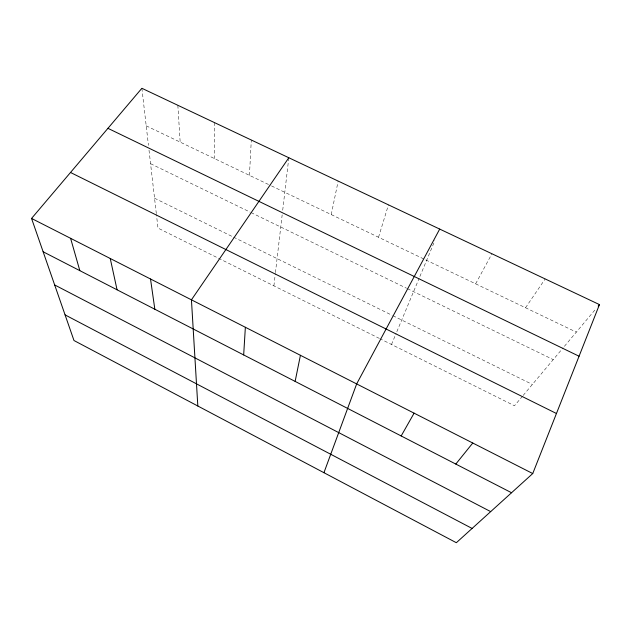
<?xml version="1.0" encoding="UTF-8"?>
<svg xmlns="http://www.w3.org/2000/svg" width="631" height="631" viewBox="0 0 631 631"><rect width="100%" height="100%" fill="white"/><g stroke="black" fill="none" stroke-linecap="round" stroke-linejoin="round"><path stroke-width="0.47" stroke-dasharray="3.15 2.37" d="M249.45 175.355L251.304 140.011M273.901 285.859L275.329 273.562M275.439 272.616L282.167 214.887M282.712 210.218L288.706 158.712M331.243 214.579L338.169 181.081M378.521 237.256L388.459 204.854M391.504 344.471L396.102 333.452M396.836 331.709L419.15 278.287M419.891 276.504L434.846 240.687M475.632 283.832L491.928 253.765M525.52 307.762L545.168 278.934M522.547 396.158L514.478 405.757L380.264 338.871M523.162 395.416L563.152 347.807M564.39 346.332L596.327 308.314M146.203 125.829L270.66 185.522M271.543 185.948L576.324 332.127M150.564 163.681L250.207 212.166M251.083 212.592L406.506 288.217M407.389 288.643L553.237 359.615M154.54 198.213L232.697 236.735M233.573 237.169L392.04 315.271M392.916 315.705L532.375 384.445M379.397 338.437L157.987 228.091L156.425 214.532M141.88 88.285L148.451 145.343M149.011 150.17L156.314 213.562M177.847 105.29L180.166 142.117M214.311 122.532L214.579 158.626"/><path stroke-width="0.95" d="M243.669 354.93L245.364 327.276M295.134 381.408L300.427 355.3M323.94 472.698L356.657 383.924L439.697 229.077M532.745 473.55L599.45 304.592L141.88 88.285L31.55 218.444L73.985 340.519L456.339 542.715L532.745 473.55L31.55 218.444M401.174 435.958L414.094 413.155M288.817 157.75L191.438 299.828L197.826 406.001M455.803 464.061L472.777 443.025M598.204 306.082L599.45 304.592M107.94 128.33L579.069 356.223M70.514 172.476L556.447 413.502M43.137 251.769L511.544 492.74M54.676 284.96L490.689 511.615M65.08 314.885L472.106 528.447M70.593 238.321L79.829 270.644M110.244 258.505L117.058 289.803M150.517 279.005L154.84 309.237"/></g></svg>
